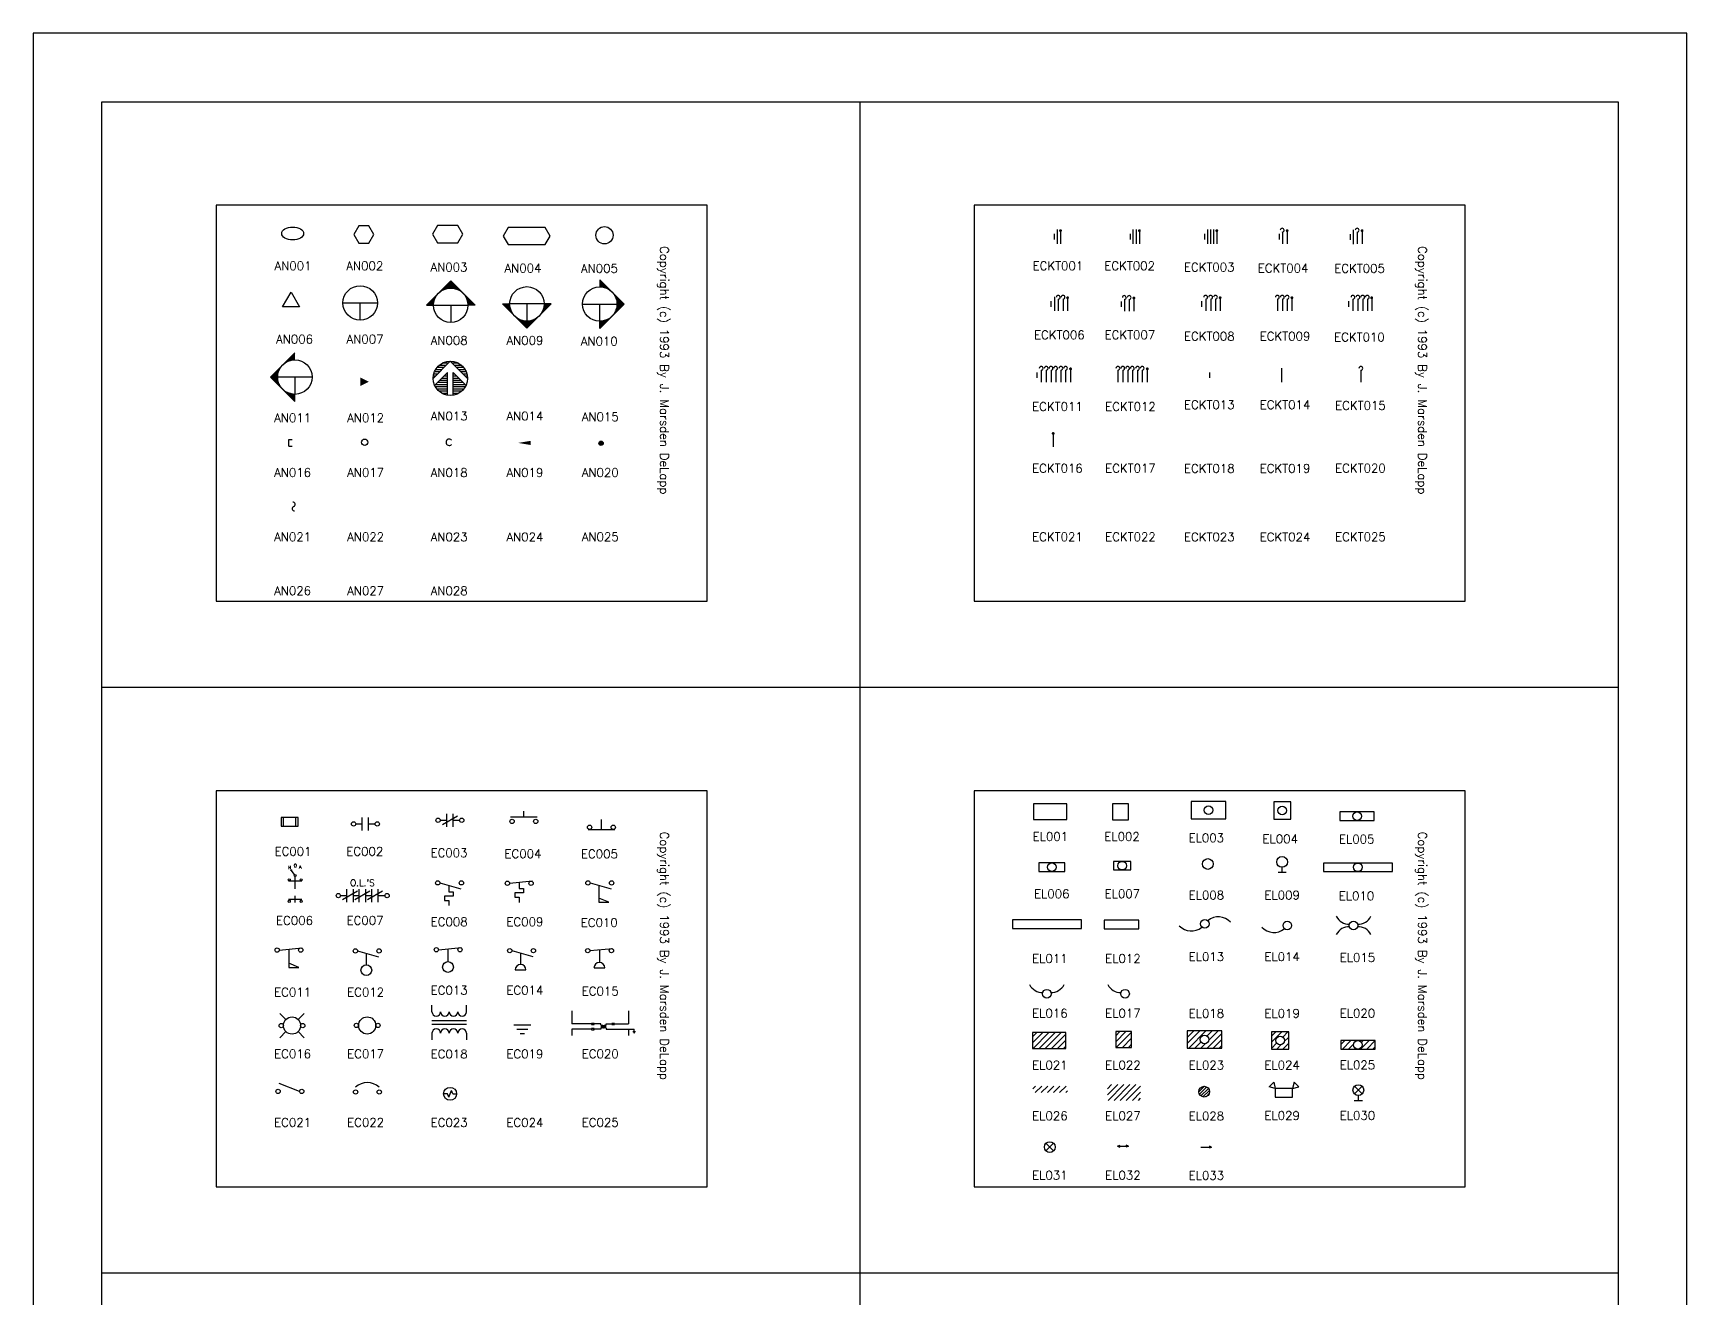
# Model space of a CAD drawing. Extents: x 0 to 24, y 0 to 36.
# Drawn here: x 0 to 24, y 17.64 to 36 of the extents above; entities that cross this region are included whole.
import ezdxf
from ezdxf.enums import TextEntityAlignment as Align

# ---------------------------------------------------------------- set-up
doc = ezdxf.new("R2010")
doc.units = 0
doc.header["$MEASUREMENT"] = 0
doc.linetypes.add('HIDDEN2', pattern=[0.1875, 0.125, -0.0625])
doc.layers.get('0').update_dxf_attribs({"linetype": 'CONTINUOUS'})
doc.layers.add('TITLE', color=1, linetype='CONTINUOUS')
doc.styles.add('ANNOTATE', font='SIMPLEX')
doc.styles.add('NOTES', font='SIMPLEX')

# ---------------------------------------------------------------- blocks, each defined once
blk = doc.blocks.new('COPYRGHT')
at = {"style": 'NOTES'}
blk.add_text('Copyright (c) 1993 By J. Marsden DeLapp', height=0.125, dxfattribs=at).set_placement((0.041, 0.028))
blk = doc.blocks.new('ECKT016')
blk.add_line((0, 0.068), (0, -0.103))
at = {"const_width": 0.0207}
blk.add_lwpolyline([(-0.011, 0.089, 1), (0.01, 0.089, 1)], format="xyb", close=True, dxfattribs=at)
blk = doc.blocks.new('ECKT015')
blk.add_line((0, 0.068), (0, -0.103))
blk.add_arc((-0.002, 0.096), 0.0277, 273.4515, 180.571)
blk = doc.blocks.new('ECKT014')
blk.add_line((0, 0.1), (0, -0.105))
blk = doc.blocks.new('ECKT013')
blk.add_line((0, 0.038), (0, -0.043))
blk = doc.blocks.new('ECKT012')
for p, q in [((0, 0.068), (0, -0.103)), ((0.072, 0.068), (0.072, -0.103)), ((0.142, 0.068), (0.142, -0.103)), ((0.209, 0.068), (0.209, -0.103)), ((0.285, 0.068), (0.285, -0.103)), ((0.353, 0.068), (0.353, -0.103)), ((0.426, 0.068), (0.426, -0.103))]:
    blk.add_line(p, q)
at = {"const_width": 0.0207}
blk.add_lwpolyline([(0.415, 0.089, 1), (0.436, 0.089, 1)], format="xyb", close=True, dxfattribs=at)
for centre in [(-0.002, 0.096), (0.07, 0.096), (0.14, 0.096), (0.208, 0.096), (0.284, 0.096), (0.351, 0.096)]:
    blk.add_arc(centre, 0.0277, 273.4515, 180.571)
blk = doc.blocks.new('ECKT011')
for p, q in [((0, 0.038), (0, -0.043)), ((0.063, 0.068), (0.063, -0.103)), ((0.135, 0.068), (0.135, -0.103)), ((0.205, 0.068), (0.205, -0.103)), ((0.273, 0.068), (0.273, -0.103)), ((0.349, 0.068), (0.349, -0.103)), ((0.417, 0.068), (0.417, -0.103)), ((0.489, 0.068), (0.489, -0.103))]:
    blk.add_line(p, q)
at = {"const_width": 0.0207}
blk.add_lwpolyline([(0.478, 0.089, 1), (0.499, 0.089, 1)], format="xyb", close=True, dxfattribs=at)
for centre in [(0.062, 0.096), (0.134, 0.096), (0.204, 0.096), (0.271, 0.096), (0.347, 0.096), (0.415, 0.096)]:
    blk.add_arc(centre, 0.0277, 273.4515, 180.571)
blk = doc.blocks.new('ECKT010')
for p, q in [((0, 0.038), (0, -0.043)), ((0.063, 0.068), (0.063, -0.103)), ((0.135, 0.068), (0.135, -0.103)), ((0.205, 0.068), (0.205, -0.103)), ((0.273, 0.068), (0.273, -0.103)), ((0.335, 0.068), (0.335, -0.103))]:
    blk.add_line(p, q)
at = {"const_width": 0.0207}
blk.add_lwpolyline([(0.324, 0.089, 1), (0.344, 0.089, 1)], format="xyb", close=True, dxfattribs=at)
for centre in [(0.062, 0.096), (0.134, 0.096), (0.204, 0.096), (0.271, 0.096)]:
    blk.add_arc(centre, 0.0277, 273.4515, 180.571)
blk = doc.blocks.new('ECKT009')
for p, q in [((0, 0.068), (0, -0.103)), ((0.072, 0.068), (0.072, -0.103)), ((0.142, 0.068), (0.142, -0.103)), ((0.209, 0.068), (0.209, -0.103))]:
    blk.add_line(p, q)
at = {"const_width": 0.0207}
blk.add_lwpolyline([(0.198, 0.089, 1), (0.219, 0.089, 1)], format="xyb", close=True, dxfattribs=at)
for centre in [(-0.002, 0.096), (0.07, 0.096), (0.14, 0.096)]:
    blk.add_arc(centre, 0.0277, 273.4515, 180.571)
blk = doc.blocks.new('ECKT008')
for p, q in [((0, 0.038), (0, -0.043)), ((0.063, 0.068), (0.063, -0.103)), ((0.135, 0.068), (0.135, -0.103)), ((0.205, 0.068), (0.205, -0.103)), ((0.273, 0.068), (0.273, -0.103))]:
    blk.add_line(p, q)
at = {"const_width": 0.0207}
blk.add_lwpolyline([(0.262, 0.089, 1), (0.282, 0.089, 1)], format="xyb", close=True, dxfattribs=at)
for centre in [(0.062, 0.096), (0.134, 0.096), (0.204, 0.096)]:
    blk.add_arc(centre, 0.0277, 273.4515, 180.571)
blk = doc.blocks.new('ECKT007')
for p, q in [((0, 0.037), (0, -0.044)), ((0.047, 0.065), (0.047, -0.106)), ((0.117, 0.065), (0.117, -0.106)), ((0.185, 0.065), (0.185, -0.106))]:
    blk.add_line(p, q)
at = {"const_width": 0.0207}
blk.add_lwpolyline([(0.174, 0.086, 1), (0.195, 0.086, 1)], format="xyb", close=True, dxfattribs=at)
for centre in [(0.045, 0.092), (0.116, 0.092)]:
    blk.add_arc(centre, 0.0277, 273.4515, 180.571)
blk = doc.blocks.new('ECKT006')
for p, q in [((0, 0.041), (0, -0.041)), ((0.053, 0.1), (0.053, -0.103)), ((0.11, 0.068), (0.11, -0.103)), ((0.181, 0.068), (0.181, -0.103)), ((0.245, 0.068), (0.245, -0.103))]:
    blk.add_line(p, q)
at = {"const_width": 0.0207}
blk.add_lwpolyline([(0.234, 0.089, 1), (0.254, 0.089, 1)], format="xyb", close=True, dxfattribs=at)
for centre in [(0.109, 0.096), (0.179, 0.096)]:
    blk.add_arc(centre, 0.0277, 273.4515, 180.571)
blk = doc.blocks.new('ECKT005')
for p, q in [((0, 0.038), (0, -0.043)), ((0.043, 0.1), (0.043, -0.105)), ((0.102, 0.068), (0.102, -0.103)), ((0.171, 0.068), (0.171, -0.103))]:
    blk.add_line(p, q)
at = {"const_width": 0.0207}
blk.add_lwpolyline([(0.16, 0.089, 1), (0.181, 0.089, 1)], format="xyb", close=True, dxfattribs=at)
blk.add_arc((0.1, 0.096), 0.0277, 273.4515, 180.571)
blk = doc.blocks.new('ECKT004')
for p, q in [((0, 0.041), (0, -0.041)), ((0.047, 0.068), (0.047, -0.103)), ((0.118, 0.068), (0.118, -0.103))]:
    blk.add_line(p, q)
at = {"const_width": 0.0207}
blk.add_lwpolyline([(0.107, 0.089, 1), (0.127, 0.089, 1)], format="xyb", close=True, dxfattribs=at)
blk.add_arc((0.045, 0.096), 0.0277, 273.4515, 180.571)
blk = doc.blocks.new('ECKT003')
for p, q in [((0, 0.041), (0, -0.041)), ((0.041, 0.106), (0.041, -0.103)), ((0.084, 0.106), (0.084, -0.103)), ((0.129, 0.106), (0.129, -0.103)), ((0.177, 0.068), (0.177, -0.103))]:
    blk.add_line(p, q)
at = {"const_width": 0.0207}
blk.add_lwpolyline([(0.166, 0.089, 1), (0.187, 0.089, 1)], format="xyb", close=True, dxfattribs=at)
blk = doc.blocks.new('ECKT002')
for p, q in [((0, 0.041), (0, -0.041)), ((0.04, 0.106), (0.04, -0.103)), ((0.086, 0.106), (0.086, -0.103)), ((0.134, 0.068), (0.134, -0.103))]:
    blk.add_line(p, q)
at = {"const_width": 0.0207}
blk.add_lwpolyline([(0.123, 0.089, 1), (0.144, 0.089, 1)], format="xyb", close=True, dxfattribs=at)
blk = doc.blocks.new('ECKT001')
for p, q in [((0, 0.041), (0, -0.041)), ((0.043, 0.106), (0.043, -0.103)), ((0.095, 0.068), (0.095, -0.103))]:
    blk.add_line(p, q)
at = {"const_width": 0.0207}
blk.add_lwpolyline([(0.084, 0.089, 1), (0.104, 0.089, 1)], format="xyb", close=True, dxfattribs=at)
blk = doc.blocks.new('EL029')
for p, q in [((-0.216, 0.149), (-0.149, 0.216)), ((-0.125, 0.125), (-0.216, 0.149)), ((-0.149, 0.216), (-0.125, 0.125)), ((0.125, 0.125), (-0.125, 0.125)), ((-0.125, 0.125), (-0.125, 0)), ((-0.125, 0), (0.125, 0)), ((0.149, 0.216), (0.125, 0.125)), ((0.125, 0.125), (0.216, 0.149)), ((0.125, 0), (0.125, 0.125)), ((0.216, 0.149), (0.149, 0.216))]:
    blk.add_line(p, q)
blk = doc.blocks.new('EL033')
for p, q in [((-0.079, 0), (0.079, 0)), ((0.047, 0.014), (0.06, 0)), ((0.079, 0), (0.047, 0.014)), ((0.079, 0), (0.047, -0.014)), ((0.047, -0.014), (0.06, 0))]:
    blk.add_line(p, q)
blk = doc.blocks.new('EL032')
for p, q in [((-0.079, 0), (-0.047, 0.014)), ((-0.079, 0), (-0.047, -0.014)), ((-0.079, 0), (0.079, 0)), ((-0.047, 0.014), (-0.06, 0)), ((-0.047, -0.014), (-0.06, 0)), ((0.047, 0.014), (0.06, 0)), ((0.079, 0), (0.047, 0.014)), ((0.047, -0.014), (0.06, 0)), ((0.079, 0), (0.047, -0.014))]:
    blk.add_line(p, q)
blk = doc.blocks.new('EL031')
for p, q in [((-0.055, -0.055), (0.055, 0.055)), ((0.055, -0.055), (-0.055, 0.055))]:
    blk.add_line(p, q)
blk.add_circle((0, 0), 0.0781)
blk = doc.blocks.new('EL030')
for p, q in [((0.059, 0), (-0.059, 0)), ((-0.055, 0.101), (0.055, 0.211)), ((0.055, 0.101), (-0.055, 0.211)), ((0, 0), (0, 0.078))]:
    blk.add_line(p, q)
blk.add_circle((0, 0.156), 0.0781)
blk = doc.blocks.new('EL028')
at = {"color": 0}
for p, q in [((-0.078, -0.003), (0.003, 0.078)), ((-0.069, -0.037), (0.037, 0.069)), ((-0.048, -0.061), (0.061, 0.048)), ((-0.019, -0.076), (0.076, 0.019)), ((0.029, -0.073), (0.073, -0.029))]:
    blk.add_line(p, q, dxfattribs=at)
blk.add_circle((0, 0), 0.0781)
blk = doc.blocks.new('EL027')
at = {"color": 0}
for p, q in [((0.01, 0.18), (0.07, 0.24)), ((0.01, 0.092), (0.158, 0.24)), ((0.017, 0.01), (0.247, 0.24)), ((0.105, 0.01), (0.335, 0.24)), ((0.193, 0.01), (0.423, 0.24)), ((0.282, 0.01), (0.49, 0.218)), ((0.37, 0.01), (0.49, 0.13)), ((0.458, 0.01), (0.49, 0.042))]:
    blk.add_line(p, q, dxfattribs=at)
blk = doc.blocks.new('EL026')
at = {"color": 0}
for p, q in [((0, 0.056), (0.038, 0.094)), ((0.033, 0), (0.127, 0.094)), ((0.121, 0), (0.215, 0.094)), ((0.21, 0), (0.303, 0.094)), ((0.298, 0), (0.392, 0.094)), ((0.386, 0), (0.48, 0.094)), ((0.475, 0), (0.5, 0.025))]:
    blk.add_line(p, q, dxfattribs=at)
blk = doc.blocks.new('EL025')
at = {"color": 0}
for p, q in [((0, 0.065), (0.06, 0.125)), ((0.024, 0), (0.149, 0.125)), ((0.112, 0), (0.189, 0.077)), ((0.2, 0), (0.213, 0.012)), ((0.235, 0.123), (0.237, 0.125)), ((0.289, 0), (0.414, 0.125)), ((0.3, 0.1), (0.325, 0.125)), ((0.377, 0), (0.5, 0.123)), ((0.466, 0), (0.5, 0.034))]:
    blk.add_line(p, q, dxfattribs=at)
for p, q in [((0.5, 0.125), (0, 0.125)), ((0, 0.125), (0, 0)), ((0, 0), (0.5, 0)), ((0.5, 0), (0.5, 0.125))]:
    blk.add_line(p, q)
blk.add_circle((0.25, 0.062), 0.0625)
blk = doc.blocks.new('EL024')
at = {"color": 0}
for p, q in [((0, 0.188), (0.062, 0.25)), ((0, 0.1), (0.15, 0.25)), ((0.163, 0.175), (0.239, 0.25)), ((0, 0.011), (0.075, 0.087)), ((0.077, 0), (0.142, 0.065)), ((0.165, 0), (0.25, 0.085)), ((0.185, 0.108), (0.25, 0.173))]:
    blk.add_line(p, q, dxfattribs=at)
for p, q in [((0.25, 0.25), (0, 0.25)), ((0, 0.25), (0, 0)), ((0.25, 0), (0.25, 0.25)), ((0, 0), (0.25, 0))]:
    blk.add_line(p, q)
blk.add_circle((0.125, 0.125), 0.0625)
blk = doc.blocks.new('EL023')
at = {"color": 0}
for p, q in [((0, 0.245), (0.005, 0.25)), ((0, 0.156), (0.094, 0.25)), ((0, 0.068), (0.182, 0.25)), ((0.021, 0), (0.271, 0.25)), ((0.285, 0.176), (0.359, 0.25)), ((0.312, 0.114), (0.447, 0.25)), ((0.109, 0), (0.199, 0.09)), ((0.197, 0), (0.261, 0.063)), ((0.286, 0), (0.5, 0.214)), ((0.374, 0), (0.5, 0.126)), ((0.462, 0), (0.5, 0.038))]:
    blk.add_line(p, q, dxfattribs=at)
for p, q in [((0.5, 0.25), (0, 0.25)), ((0, 0.25), (0, 0)), ((0.5, 0), (0.5, 0.25)), ((0, 0), (0.5, 0))]:
    blk.add_line(p, q)
blk.add_circle((0.25, 0.125), 0.0625)
blk = doc.blocks.new('EL022')
for p, q in [((0.24, 0.24), (0.01, 0.24)), ((0.01, 0.24), (0.01, 0.01)), ((0.24, 0.01), (0.24, 0.24)), ((0.01, 0.01), (0.24, 0.01))]:
    blk.add_line(p, q)
at = {"color": 0}
for p, q in [((0.01, 0.18), (0.07, 0.24)), ((0.01, 0.092), (0.158, 0.24)), ((0.017, 0.01), (0.24, 0.233)), ((0.105, 0.01), (0.24, 0.145)), ((0.193, 0.01), (0.24, 0.057))]:
    blk.add_line(p, q, dxfattribs=at)
blk = doc.blocks.new('EL021')
for p, q in [((0.01, 0.24), (0.01, 0.01)), ((0.49, 0.24), (0.01, 0.24)), ((0.49, 0.01), (0.49, 0.24)), ((0.01, 0.01), (0.49, 0.01))]:
    blk.add_line(p, q)
at = {"color": 0}
for p, q in [((0.01, 0.092), (0.158, 0.24)), ((0.01, 0.18), (0.07, 0.24)), ((0.017, 0.01), (0.247, 0.24)), ((0.105, 0.01), (0.335, 0.24)), ((0.193, 0.01), (0.423, 0.24)), ((0.282, 0.01), (0.49, 0.218)), ((0.37, 0.01), (0.49, 0.13)), ((0.458, 0.01), (0.49, 0.042))]:
    blk.add_line(p, q, dxfattribs=at)
blk = doc.blocks.new('EL017')
blk.add_circle((0, 0), 0.0625)
blk.add_arc((-0.065, 0.226), 0.208, 206.8059, 272.0514)
blk = doc.blocks.new('EL016')
blk.add_circle((0, 0), 0.0625)
for centre, start, end in [((-0.065, 0.226), 206.8059, 272.0514), ((0.065, 0.226), 267.9486, 333.1941)]:
    blk.add_arc(centre, 0.208, start, end)
blk = doc.blocks.new('EL015')
blk.add_circle((0, 0), 0.0625)
for centre, start, end in [((-0.065, 0.226), 206.8059, 272.0514), ((0.065, 0.226), 267.9486, 333.1941), ((-0.065, -0.226), 87.9486, 153.1941), ((0.065, -0.226), 26.8059, 92.0514)]:
    blk.add_arc(centre, 0.208, start, end)
blk = doc.blocks.new('EL014')
blk.add_circle((0, 0), 0.0625)
blk.add_arc((-0.196, 0.137), 0.239, 222.9246, 309.1534)
blk = doc.blocks.new('EL013')
blk.add_circle((0, 0), 0.0625)
for centre, start, end in [((0.196, -0.137), 42.9246, 129.1534), ((-0.196, 0.137), 222.9246, 309.1534)]:
    blk.add_arc(centre, 0.239, start, end)
blk = doc.blocks.new('EL012')
for p, q in [((0.5, 0.125), (0, 0.125)), ((0, 0.125), (0, 0)), ((0, 0), (0.5, 0)), ((0.5, 0), (0.5, 0.125))]:
    blk.add_line(p, q)
blk = doc.blocks.new('EL011')
for p, q in [((1, 0.125), (0, 0.125)), ((0, 0.125), (0, 0)), ((0, 0), (1, 0)), ((1, 0), (1, 0.125))]:
    blk.add_line(p, q)
blk = doc.blocks.new('EL010')
for p, q in [((0, 0.125), (0, 0)), ((1, 0.125), (0, 0.125)), ((0, 0), (1, 0)), ((1, 0), (1, 0.125))]:
    blk.add_line(p, q)
blk.add_circle((0.5, 0.0625), 0.0625)
blk = doc.blocks.new('EL009')
for p, q in [((0.059, 0), (-0.059, 0)), ((0, 0), (0, 0.078))]:
    blk.add_line(p, q)
blk.add_circle((0, 0.156), 0.0781)
blk = doc.blocks.new('EL008')
blk.add_circle((0, 0), 0.0781)
blk = doc.blocks.new('EL007')
for p, q in [((0, 0.125), (0, 0)), ((0.25, 0.125), (0, 0.125)), ((0, 0), (0.25, 0)), ((0.25, 0), (0.25, 0.125))]:
    blk.add_line(p, q)
blk.add_circle((0.125, 0.0625), 0.0625)
blk = doc.blocks.new('EL006')
for p, q in [((0, 0.125), (0, 0)), ((0.375, 0.125), (0, 0.125)), ((0, 0), (0.375, 0)), ((0.375, 0), (0.375, 0.125))]:
    blk.add_line(p, q)
blk.add_circle((0.1875, 0.0625), 0.0625)
blk = doc.blocks.new('EL005')
for p, q in [((0, 0.125), (0, 0)), ((0.5, 0.125), (0, 0.125)), ((0, 0), (0.5, 0)), ((0.5, 0), (0.5, 0.125))]:
    blk.add_line(p, q)
blk.add_circle((0.25, 0.0625), 0.0625)
blk = doc.blocks.new('EL004')
for p, q in [((0, 0.25), (0, 0)), ((0.25, 0.25), (0, 0.25)), ((0.25, 0), (0.25, 0.25)), ((0, 0), (0.25, 0))]:
    blk.add_line(p, q)
blk.add_circle((0.125, 0.125), 0.0625)
blk = doc.blocks.new('EL003')
for p, q in [((0, 0.25), (0, 0)), ((0.5, 0.25), (0, 0.25)), ((0.5, 0), (0.5, 0.25)), ((0, 0), (0.5, 0))]:
    blk.add_line(p, q)
blk.add_circle((0.25, 0.125), 0.0625)
blk = doc.blocks.new('EL002')
for p, q in [((0.01, 0.24), (0.01, 0.01)), ((0.24, 0.24), (0.01, 0.24)), ((0.24, 0.01), (0.24, 0.24)), ((0.01, 0.01), (0.24, 0.01))]:
    blk.add_line(p, q)
blk = doc.blocks.new('EL001')
for p, q in [((0.01, 0.24), (0.01, 0.01)), ((0.49, 0.24), (0.01, 0.24)), ((0.49, 0.01), (0.49, 0.24)), ((0.01, 0.01), (0.49, 0.01))]:
    blk.add_line(p, q)
blk = doc.blocks.new('EC023')
for p, q in [((-0.038, 0), (-0.094, 0)), ((-0.019, -0.047), (-0.038, 0)), ((-0.019, -0.047), (0.019, 0.047)), ((0.038, 0), (0.019, 0.047)), ((0.038, 0), (0.094, 0))]:
    blk.add_line(p, q)
blk.add_circle((0, 0), 0.0938)
blk = doc.blocks.new('EC015')
for p, q in [((0.062, 0), (0.395, 0.033)), ((0.2, 0.014), (0.2, -0.173)), ((0.122, -0.251), (0.278, -0.251))]:
    blk.add_line(p, q)
for centre in [(0.031, 0), (0.374, 0)]:
    blk.add_circle(centre, 0.031)
blk.add_arc((0.2, -0.251), 0.0781, 0, 180)
blk = doc.blocks.new('EC014')
for p, q in [((0.062, 0), (0.367, -0.087)), ((0.189, -0.036), (0.189, -0.2)), ((0.111, -0.279), (0.267, -0.279))]:
    blk.add_line(p, q)
for centre in [(0.031, 0), (0.374, 0)]:
    blk.add_circle(centre, 0.031)
blk.add_arc((0.189, -0.279), 0.0781, 0, 180)
blk = doc.blocks.new('EC013')
for p, q in [((0.062, 0), (0.395, 0.033)), ((0.2, 0.014), (0.2, -0.173))]:
    blk.add_line(p, q)
for centre, radius in [((0.031, 0), 0.031), ((0.374, 0), 0.031), ((0.2, -0.251), 0.0781)]:
    blk.add_circle(centre, radius)
blk = doc.blocks.new('EC012')
for p, q in [((0.062, 0), (0.367, -0.087)), ((0.189, -0.036), (0.189, -0.2))]:
    blk.add_line(p, q)
for centre, radius in [((0.031, 0), 0.031), ((0.374, 0), 0.031), ((0.189, -0.279), 0.0781)]:
    blk.add_circle(centre, radius)
blk = doc.blocks.new('EC011')
for p, q in [((0.062, 0), (0.395, 0.033)), ((0.2, 0.014), (0.2, -0.251)), ((0.347, -0.251), (0.2, -0.192)), ((0.2, -0.251), (0.347, -0.251))]:
    blk.add_line(p, q)
for centre in [(0.031, 0), (0.374, 0)]:
    blk.add_circle(centre, 0.031)
blk = doc.blocks.new('EC010')
for p, q in [((0.062, 0), (0.367, -0.087)), ((0.189, -0.036), (0.189, -0.279)), ((0.336, -0.279), (0.189, -0.22)), ((0.189, -0.279), (0.336, -0.279))]:
    blk.add_line(p, q)
for centre in [(0.031, 0), (0.374, 0)]:
    blk.add_circle(centre, 0.031)
blk = doc.blocks.new('EC019')
for p, q in [((-0.125, 0), (0.125, 0)), ((-0.078, -0.063), (0.078, -0.063)), ((-0.031, -0.125), (0.031, -0.125))]:
    blk.add_line(p, q)
blk = doc.blocks.new('EC018')
for p, q in [((0, -0.09375), (0, 0)), ((0.5, -0.09375), (0.5, 0)), ((0, -0.21875), (0.5, -0.21875)), ((0.5, -0.28125), (0, -0.28125)), ((0, -0.40625), (0, -0.5)), ((0.5, -0.40625), (0.5, -0.5))]:
    blk.add_line(p, q)
for centre, start, end in [((0.0625, -0.09375), 180, 0), ((0.1875, -0.09375), 180, 0), ((0.3125, -0.09375), 180, 0), ((0.4375, -0.09375), 180, 0), ((0.0625, -0.40625), 0, 180), ((0.1875, -0.40625), 0, 180), ((0.3125, -0.40625), 0, 180), ((0.4375, -0.40625), 0, 180)]:
    blk.add_arc(centre, 0.0625, start, end)
blk = doc.blocks.new('EC001')
for p, q in [((0, 0.062), (0, -0.062)), ((0.25, 0.062), (0, 0.062)), ((0.037, -0.062), (0.037, 0.062)), ((0.213, -0.062), (0.213, 0.062)), ((0.25, -0.062), (0.25, 0.062)), ((0, -0.062), (0.25, -0.062))]:
    blk.add_line(p, q)
blk = doc.blocks.new('EC020')
for p, q in [((0, 0), (0, -1.27)), ((5.5, 0), (5.5, -1.27)), ((1.92, -1.27), (0, -1.27)), ((2.82, -1.27), (2.17, -1.27)), ((3.32, -1.27), (3.89, -1.27)), ((4.14, -1.27), (5.5, -1.27)), ((1.92, -1.77), (0, -1.77)), ((0, -1.77), (0, -2.4)), ((2.82, -1.77), (2.17, -1.77)), ((3.32, -1.77), (5.5, -1.77)), ((5.5, -1.77), (5.5, -2.4)), ((5.5, -1.77), (6.04, -1.77)), ((6.04, -2), (6.04, -1.77))]:
    blk.add_line(p, q)
for name, p in [('EC001', (1.92, -1.27)), ('EC018', (2.82, -1.27)), ('EC001', (3.89, -1.27)), ('EC001', (1.92, -1.77)), ('EC019', (6.04, -2))]:
    blk.add_blockref(name, p)
blk = doc.blocks.new('EC003')
for p, q in [((0.092, -0.059), (0.311, 0.066)), ((0.155, -0.094), (0.155, 0.094)), ((0.249, -0.094), (0.249, 0.094)), ((0.062, 0), (0.155, 0)), ((0.249, 0), (0.343, 0))]:
    blk.add_line(p, q)
for centre in [(0.031, 0), (0.374, 0)]:
    blk.add_circle(centre, 0.031)
blk = doc.blocks.new('EC002')
for p, q in [((0.062, 0), (0.155, 0)), ((0.155, -0.094), (0.155, 0.094)), ((0.249, -0.094), (0.249, 0.094)), ((0.249, 0), (0.343, 0))]:
    blk.add_line(p, q)
for centre in [(0.031, 0), (0.374, 0)]:
    blk.add_circle(centre, 0.031)
blk = doc.blocks.new('EC008')
for p, q in [((0.062, 0), (0.367, -0.087)), ((0.127, -0.192), (0.127, -0.255)), ((0.252, -0.192), (0.127, -0.192)), ((0.189, -0.036), (0.189, -0.13)), ((0.189, -0.13), (0.252, -0.13)), ((0.252, -0.13), (0.252, -0.192)), ((0.127, -0.255), (0.189, -0.255)), ((0.189, -0.255), (0.189, -0.331))]:
    blk.add_line(p, q)
for centre in [(0.031, 0), (0.374, 0)]:
    blk.add_circle(centre, 0.031)
blk = doc.blocks.new('EC009')
for p, q in [((0.062, 0), (0.395, 0.033)), ((0.2, 0.014), (0.2, -0.079)), ((0.263, -0.141), (0.138, -0.141)), ((0.138, -0.141), (0.138, -0.204)), ((0.138, -0.204), (0.2, -0.204)), ((0.2, -0.079), (0.263, -0.079)), ((0.2, -0.204), (0.2, -0.28)), ((0.263, -0.079), (0.263, -0.141))]:
    blk.add_line(p, q)
for centre in [(0.031, 0), (0.374, 0)]:
    blk.add_circle(centre, 0.031)
blk = doc.blocks.new('EC005')
for p, q in [((0.203, -0.031), (0.203, 0.112)), ((0.01, -0.031), (0.397, -0.031))]:
    blk.add_line(p, q)
for centre in [(0.031, 0), (0.375, 0)]:
    blk.add_circle(centre, 0.031)
blk = doc.blocks.new('EC004')
for p, q in [((0.01, 0.068), (0.397, 0.068)), ((0.203, 0.068), (0.203, 0.148))]:
    blk.add_line(p, q)
for centre in [(0.031, 0), (0.375, 0)]:
    blk.add_circle(centre, 0.031)
blk = doc.blocks.new('EC007')
for p, q in [((0.062, 0), (0.155, 0)), ((0.092, -0.059), (0.311, 0.066)), ((0.155, -0.094), (0.155, 0.094)), ((0.249, -0.094), (0.249, 0.094)), ((0.249, 0), (0.334, 0)), ((0.271, -0.059), (0.489, 0.066)), ((0.334, -0.094), (0.334, 0.094)), ((0.428, -0.094), (0.428, 0.094)), ((0.428, 0), (0.515, 0)), ((0.452, -0.059), (0.671, 0.066)), ((0.515, -0.094), (0.515, 0.094)), ((0.609, -0.094), (0.609, 0.094)), ((0.609, 0), (0.708, 0))]:
    blk.add_line(p, q)
for centre in [(0.031, 0), (0.739, 0)]:
    blk.add_circle(centre, 0.031)
at = {"style": 'ANNOTATE'}
blk.add_text("O.L.'S", height=0.0938, dxfattribs=at).set_placement((0.38, 0.138), align=Align.CENTER)
blk = doc.blocks.new('EC006')
for p, q in [((0.073, 0.293), (0.104, 0.276)), ((0.073, 0.293), (0.081, 0.259)), ((0.081, 0.259), (0.084, 0.278)), ((0.104, 0.276), (0.084, 0.278)), ((0.184, 0.15), (0.084, 0.278)), ((0.203, -0.031), (0.203, 0.094)), ((0.01, -0.031), (0.397, -0.031)), ((0.01, -0.557), (0.397, -0.557))]:
    blk.add_line(p, q)
at = {"linetype": 'HIDDEN2'}
blk.add_line((0.203, -0.661), (0.203, -0.031), dxfattribs=at)
for centre in [(0.031, 0), (0.203, 0.125), (0.375, 0), (0.031, -0.625), (0.375, -0.625)]:
    blk.add_circle(centre, 0.031)
at = {"style": 'ANNOTATE'}
for s, p in [('H', (0.043, 0.309)), ('O', (0.208, 0.366)), ('A', (0.352, 0.326))]:
    blk.add_text(s, height=0.0938, dxfattribs=at).set_placement(p, align=Align.CENTER)
blk = doc.blocks.new('EC016')
for p, q in [((0.099, 0.088), (0.011, 0.177)), ((0.276, 0.088), (0.364, 0.177)), ((0.099, -0.088), (0.011, -0.177)), ((0.276, -0.088), (0.364, -0.177))]:
    blk.add_line(p, q)
for centre, radius in [((0.031, 0), 0.0312), ((0.188, 0), 0.125), ((0.344, 0), 0.0312)]:
    blk.add_circle(centre, radius)
blk = doc.blocks.new('EC017')
for centre, radius in [((0.03125, 0), 0.03125), ((0.1875, 0), 0.125), ((0.34375, 0), 0.03125)]:
    blk.add_circle(centre, radius)
blk = doc.blocks.new('EC021')
blk.add_line((0.343, 0), (0.047, 0.113))
for centre in [(0.031, 0), (0.374, 0)]:
    blk.add_circle(centre, 0.031)
blk = doc.blocks.new('EC022')
for centre in [(0.031, 0), (0.374, 0)]:
    blk.add_circle(centre, 0.031)
blk.add_arc((0.202, -0.118), 0.255, 47.8532, 132.1468)
blk = doc.blocks.new('AN021')
for centre, start, end in [((-0.012, 0.031), 291.2622, 90.7024), ((0.012, -0.031), 111.2622, 270.7024)]:
    blk.add_arc(centre, 0.0332, start, end)
blk = doc.blocks.new('AN020')
for radius in [0.0312, 0.0219, 0.01]:
    blk.add_circle((0, 0), radius)
blk = doc.blocks.new('AN019')
blk.add_solid([(0.18, -0.03), (0.18, 0.03), (0, 0)])
blk = doc.blocks.new('AN018')
blk.add_arc((0, 0), 0.0469, 44.0164, 315.9836)
blk = doc.blocks.new('AN017')
blk.add_circle((-0.047, 0), 0.0469)
blk = doc.blocks.new('AN016')
for p, q in [((0, 0.046875), (0.046875, 0.046875)), ((0, -0.046875), (0, 0.046875)), ((0, -0.046875), (0.046875, -0.046875))]:
    blk.add_line(p, q)
blk = doc.blocks.new('AN005')
blk.add_circle((0, 0), 0.125)
blk = doc.blocks.new('AN001')
at = {"xscale": 1.2648, "yscale": 0.7446, "zscale": 1.2648}
blk.add_blockref('AN005', (0, 0), dxfattribs=at)
blk = doc.blocks.new('AN002')
for p, q in [((-0.07, 0.126), (-0.143, 0.001)), ((-0.143, 0.001), (-0.07, -0.124)), ((0.076, 0.126), (-0.07, 0.126)), ((0.149, 0.001), (0.076, 0.126)), ((0.076, -0.124), (0.149, 0.001)), ((-0.07, -0.124), (0.076, -0.124))]:
    blk.add_line(p, q)
blk = doc.blocks.new('AN003')
for p, q in [((-0.139, 0.128), (-0.212, 0.003)), ((-0.212, 0.003), (-0.139, -0.122)), ((0.153, 0.128), (-0.139, 0.128)), ((0.226, 0.003), (0.153, 0.128)), ((0.153, -0.122), (0.226, 0.003)), ((-0.139, -0.122), (0.153, -0.122))]:
    blk.add_line(p, q)
blk = doc.blocks.new('AN004')
for p, q in [((-0.263, 0.127), (-0.336, 0.002)), ((-0.336, 0.002), (-0.263, -0.123)), ((0.276, 0.127), (-0.263, 0.127)), ((0.349, 0.002), (0.276, 0.127)), ((0.276, -0.123), (0.349, 0.002)), ((-0.263, -0.123), (0.276, -0.123))]:
    blk.add_line(p, q)
blk = doc.blocks.new('AN006')
for p, q in [((-0.123, -0.076), (0.002, 0.141)), ((0.002, 0.141), (0.127, -0.076)), ((0.127, -0.076), (-0.123, -0.076))]:
    blk.add_line(p, q)
blk = doc.blocks.new('AN007')
for p, q in [((-0.25, 0), (0.25, 0)), ((0, -0.25), (0, 0))]:
    blk.add_line(p, q)
blk.add_circle((0, 0), 0.25)
blk = doc.blocks.new('AN008')
for p, q in [((0, 0.354), (-0.354, 0)), ((-0.104, 0.25), (0, 0.25)), ((-0.093, 0.26), (0.093, 0.26)), ((-0.083, 0.271), (0.083, 0.271)), ((-0.072, 0.281), (0.072, 0.281)), ((-0.062, 0.292), (0.062, 0.292)), ((-0.051, 0.302), (0.051, 0.302)), ((-0.041, 0.312), (0.041, 0.312)), ((-0.031, 0.323), (0.031, 0.323)), ((-0.02, 0.333), (0.02, 0.333)), ((-0.01, 0.344), (0.01, 0.344)), ((0, 0.354), (0.354, 0)), ((0, 0.25), (0.104, 0.25)), ((-0.354, 0), (-0.25, 0)), ((-0.343, 0.01), (-0.25, 0.01)), ((-0.333, 0.021), (-0.249, 0.021)), ((-0.322, 0.031), (-0.248, 0.031)), ((-0.312, 0.042), (-0.247, 0.042)), ((-0.301, 0.052), (-0.245, 0.052)), ((-0.291, 0.062), (-0.242, 0.062)), ((-0.281, 0.073), (-0.239, 0.073)), ((-0.27, 0.083), (-0.236, 0.083)), ((-0.26, 0.094), (-0.232, 0.094)), ((-0.25, 0), (0.25, 0)), ((-0.249, 0.104), (-0.227, 0.104)), ((-0.239, 0.115), (-0.222, 0.115)), ((-0.229, 0.125), (-0.217, 0.125)), ((-0.218, 0.135), (-0.21, 0.135)), ((-0.208, 0.146), (-0.203, 0.146)), ((-0.197, 0.156), (-0.195, 0.156)), ((-0.187, 0.167), (-0.186, 0.167)), ((-0.166, 0.187), (-0.165, 0.187)), ((-0.156, 0.198), (-0.153, 0.198)), ((-0.145, 0.208), (-0.138, 0.208)), ((-0.135, 0.219), (-0.121, 0.219)), ((-0.124, 0.229), (-0.1, 0.229)), ((-0.114, 0.24), (-0.071, 0.24)), ((0, 0), (0, -0.25)), ((0.071, 0.24), (0.114, 0.24)), ((0.1, 0.229), (0.124, 0.229)), ((0.121, 0.219), (0.135, 0.219)), ((0.138, 0.208), (0.145, 0.208)), ((0.153, 0.198), (0.156, 0.198)), ((0.165, 0.187), (0.166, 0.187)), ((0.186, 0.167), (0.187, 0.167)), ((0.195, 0.156), (0.197, 0.156)), ((0.203, 0.146), (0.208, 0.146)), ((0.21, 0.135), (0.218, 0.135)), ((0.217, 0.125), (0.229, 0.125)), ((0.222, 0.115), (0.239, 0.115)), ((0.227, 0.104), (0.249, 0.104)), ((0.232, 0.094), (0.26, 0.094)), ((0.236, 0.083), (0.27, 0.083)), ((0.239, 0.073), (0.281, 0.073)), ((0.242, 0.062), (0.291, 0.062)), ((0.245, 0.052), (0.301, 0.052)), ((0.247, 0.042), (0.312, 0.042)), ((0.248, 0.031), (0.322, 0.031)), ((0.249, 0.021), (0.333, 0.021)), ((0.25, 0.01), (0.343, 0.01)), ((0.354, 0), (0.25, 0))]:
    blk.add_line(p, q)
blk.add_circle((0, 0), 0.25)
blk = doc.blocks.new('AN009')
for p, q in [((0, -0.354), (-0.354, 0)), ((-0.354, 0), (-0.25, 0)), ((0.25, 0), (-0.25, 0)), ((0, -0.354), (0.354, 0)), ((0, 0), (0, -0.25)), ((0.354, 0), (0.25, 0)), ((-0.25, -0.01), (-0.343, -0.01)), ((-0.249, -0.021), (-0.333, -0.021)), ((-0.248, -0.031), (-0.322, -0.031)), ((-0.247, -0.042), (-0.312, -0.042)), ((-0.245, -0.052), (-0.301, -0.052)), ((-0.242, -0.062), (-0.291, -0.062)), ((-0.239, -0.073), (-0.281, -0.073)), ((-0.236, -0.083), (-0.27, -0.083)), ((-0.232, -0.094), (-0.26, -0.094)), ((-0.227, -0.104), (-0.249, -0.104)), ((-0.222, -0.115), (-0.239, -0.115)), ((-0.217, -0.125), (-0.229, -0.125)), ((-0.21, -0.135), (-0.218, -0.135)), ((-0.203, -0.146), (-0.208, -0.146)), ((-0.195, -0.156), (-0.197, -0.156)), ((-0.186, -0.167), (-0.187, -0.167)), ((-0.165, -0.187), (-0.166, -0.187)), ((-0.153, -0.198), (-0.156, -0.198)), ((-0.138, -0.208), (-0.145, -0.208)), ((-0.121, -0.219), (-0.135, -0.219)), ((-0.1, -0.229), (-0.124, -0.229)), ((-0.071, -0.24), (-0.114, -0.24)), ((0.114, -0.24), (0.071, -0.24)), ((0.124, -0.229), (0.1, -0.229)), ((0.135, -0.219), (0.121, -0.219)), ((0.145, -0.208), (0.138, -0.208)), ((0.156, -0.198), (0.153, -0.198)), ((0.166, -0.187), (0.165, -0.187)), ((0.187, -0.167), (0.186, -0.167)), ((0.197, -0.156), (0.195, -0.156)), ((0.208, -0.146), (0.203, -0.146)), ((0.218, -0.135), (0.21, -0.135)), ((0.229, -0.125), (0.217, -0.125)), ((0.239, -0.115), (0.222, -0.115)), ((0.249, -0.104), (0.227, -0.104)), ((0.26, -0.094), (0.232, -0.094)), ((0.27, -0.083), (0.236, -0.083)), ((0.281, -0.073), (0.239, -0.073)), ((0.291, -0.062), (0.242, -0.062)), ((0.301, -0.052), (0.245, -0.052)), ((0.312, -0.042), (0.247, -0.042)), ((0.322, -0.031), (0.248, -0.031)), ((0.333, -0.021), (0.249, -0.021)), ((0.343, -0.01), (0.25, -0.01)), ((0, -0.25), (-0.104, -0.25)), ((0.093, -0.26), (-0.093, -0.26)), ((0.083, -0.271), (-0.083, -0.271)), ((0.072, -0.281), (-0.072, -0.281)), ((0.062, -0.292), (-0.062, -0.292)), ((0.051, -0.302), (-0.051, -0.302)), ((0.041, -0.312), (-0.041, -0.312)), ((0.031, -0.323), (-0.031, -0.323)), ((0.02, -0.333), (-0.02, -0.333)), ((0.01, -0.344), (-0.01, -0.344)), ((0.104, -0.25), (0, -0.25))]:
    blk.add_line(p, q)
blk.add_circle((0, 0), 0.25)
blk = doc.blocks.new('AN010')
for p, q in [((0, 0.354), (0, 0.25)), ((0, 0.354), (0.354, 0)), ((0.01, 0.25), (0.01, 0.343)), ((0.021, 0.249), (0.021, 0.333)), ((0.031, 0.248), (0.031, 0.322)), ((0.042, 0.247), (0.042, 0.312)), ((0.052, 0.245), (0.052, 0.301)), ((0.062, 0.242), (0.062, 0.291)), ((0.073, 0.239), (0.073, 0.281)), ((0.083, 0.236), (0.083, 0.27)), ((0.094, 0.232), (0.094, 0.26)), ((0.104, 0.227), (0.104, 0.249)), ((-0.25, 0), (0.25, 0)), ((0, -0.354), (0, 0)), ((0.354, 0), (0, -0.354)), ((0.115, 0.222), (0.115, 0.239)), ((0.125, 0.217), (0.125, 0.229)), ((0.135, 0.21), (0.135, 0.218)), ((0.146, 0.203), (0.146, 0.208)), ((0.156, 0.195), (0.156, 0.197)), ((0.167, 0.186), (0.167, 0.187)), ((0.187, 0.165), (0.187, 0.166)), ((0.198, 0.153), (0.198, 0.156)), ((0.208, 0.138), (0.208, 0.145)), ((0.219, 0.121), (0.219, 0.135)), ((0.229, 0.1), (0.229, 0.124)), ((0.24, 0.071), (0.24, 0.114)), ((0.25, 0), (0.25, 0.104)), ((0.26, -0.093), (0.26, 0.093)), ((0.271, -0.083), (0.271, 0.083)), ((0.281, -0.072), (0.281, 0.072)), ((0.292, -0.062), (0.292, 0.062)), ((0.302, -0.051), (0.302, 0.051)), ((0.312, -0.041), (0.312, 0.041)), ((0.323, -0.031), (0.323, 0.031)), ((0.333, -0.02), (0.333, 0.02)), ((0.344, -0.01), (0.344, 0.01)), ((0.073, -0.281), (0.073, -0.239)), ((0.083, -0.27), (0.083, -0.236)), ((0.094, -0.26), (0.094, -0.232)), ((0.104, -0.249), (0.104, -0.227)), ((0.115, -0.239), (0.115, -0.222)), ((0.125, -0.229), (0.125, -0.217)), ((0.135, -0.218), (0.135, -0.21)), ((0.146, -0.208), (0.146, -0.203)), ((0.156, -0.197), (0.156, -0.195)), ((0.167, -0.187), (0.167, -0.186)), ((0.187, -0.166), (0.187, -0.165)), ((0.198, -0.156), (0.198, -0.153)), ((0.208, -0.145), (0.208, -0.138)), ((0.219, -0.135), (0.219, -0.121)), ((0.229, -0.124), (0.229, -0.1)), ((0.24, -0.114), (0.24, -0.071)), ((0.25, -0.104), (0.25, 0)), ((0.01, -0.343), (0.01, -0.25)), ((0.021, -0.333), (0.021, -0.249)), ((0.031, -0.322), (0.031, -0.248)), ((0.042, -0.312), (0.042, -0.247)), ((0.052, -0.301), (0.052, -0.245)), ((0.062, -0.291), (0.062, -0.242))]:
    blk.add_line(p, q)
blk.add_circle((0, 0), 0.25)
blk = doc.blocks.new('AN011')
for p, q in [((-0.354, 0), (0, 0.354)), ((-0.104, 0.249), (-0.104, 0.227)), ((-0.094, 0.26), (-0.094, 0.232)), ((-0.083, 0.27), (-0.083, 0.236)), ((-0.073, 0.281), (-0.073, 0.239)), ((-0.062, 0.291), (-0.062, 0.242)), ((-0.052, 0.301), (-0.052, 0.245)), ((-0.042, 0.312), (-0.042, 0.247)), ((-0.031, 0.322), (-0.031, 0.248)), ((-0.021, 0.333), (-0.021, 0.249)), ((-0.01, 0.343), (-0.01, 0.25)), ((0, -0.354), (-0.354, 0)), ((-0.344, 0.01), (-0.344, -0.01)), ((-0.333, 0.02), (-0.333, -0.02)), ((-0.323, 0.031), (-0.323, -0.031)), ((-0.312, 0.041), (-0.312, -0.041)), ((-0.302, 0.051), (-0.302, -0.051)), ((-0.292, 0.062), (-0.292, -0.062)), ((-0.281, 0.072), (-0.281, -0.072)), ((-0.271, 0.083), (-0.271, -0.083)), ((-0.26, 0.093), (-0.26, -0.093)), ((-0.25, 0.104), (-0.25, 0)), ((0.25, 0), (-0.25, 0)), ((-0.24, 0.114), (-0.24, 0.071)), ((-0.229, 0.124), (-0.229, 0.1)), ((-0.219, 0.135), (-0.219, 0.121)), ((-0.208, 0.145), (-0.208, 0.138)), ((-0.198, 0.156), (-0.198, 0.153)), ((-0.187, 0.166), (-0.187, 0.165)), ((-0.167, 0.187), (-0.167, 0.186)), ((-0.156, 0.197), (-0.156, 0.195)), ((-0.146, 0.208), (-0.146, 0.203)), ((-0.135, 0.218), (-0.135, 0.21)), ((-0.125, 0.229), (-0.125, 0.217)), ((-0.115, 0.239), (-0.115, 0.222)), ((0, 0), (0, -0.25)), ((-0.25, 0), (-0.25, -0.104)), ((-0.24, -0.071), (-0.24, -0.114)), ((-0.229, -0.1), (-0.229, -0.124)), ((-0.219, -0.121), (-0.219, -0.135)), ((-0.208, -0.138), (-0.208, -0.145)), ((-0.198, -0.153), (-0.198, -0.156)), ((-0.187, -0.165), (-0.187, -0.166)), ((-0.167, -0.186), (-0.167, -0.187)), ((-0.156, -0.195), (-0.156, -0.197)), ((-0.146, -0.203), (-0.146, -0.208)), ((-0.135, -0.21), (-0.135, -0.218)), ((-0.125, -0.217), (-0.125, -0.229)), ((-0.115, -0.222), (-0.115, -0.239)), ((-0.104, -0.227), (-0.104, -0.249)), ((-0.094, -0.232), (-0.094, -0.26)), ((-0.083, -0.236), (-0.083, -0.27)), ((-0.073, -0.239), (-0.073, -0.281)), ((-0.062, -0.242), (-0.062, -0.291)), ((-0.052, -0.245), (-0.052, -0.301)), ((-0.042, -0.247), (-0.042, -0.312)), ((-0.031, -0.248), (-0.031, -0.322)), ((-0.021, -0.249), (-0.021, -0.333)), ((-0.01, -0.25), (-0.01, -0.343)), ((0, -0.354), (0, -0.25))]:
    blk.add_line(p, q)
blk.add_circle((0, 0), 0.25)
blk = doc.blocks.new('AN012')
blk.add_solid([(0.002, 0.063), (0.002, -0.062), (0.127, 0.001)])
blk = doc.blocks.new('*X1')
for p, q in [((823.5, 608), (823.5, 611.850678)), ((825, 608), (825, 613.973246)), ((826.5, 608), (826.5, 615.385249)), ((828, 608), (828, 616.387577)), ((829.5, 608), (829.5, 616.519305)), ((831, 608), (831, 615.015899)), ((832.5, 608), (832.5, 613.512492)), ((834, 608), (834, 612.009085)), ((835.5, 616.5), (835.5, 617.904096)), ((837, 615), (837, 617.615543)), ((838.5, 613.5), (838.5, 617.119373)), ((840, 612), (840, 616.385917)), ((841.5, 610.5), (841.5, 615.359643)), ((843, 609), (843, 613.927853)), ((844.5, 607.5), (844.5, 611.798268)), ((823.5, 600.220907), (823.5, 604)), ((825, 598.094616), (825, 604)), ((826.5, 596.669025), (826.5, 604)), ((828, 595.649903), (828, 604)), ((829.5, 595.510371), (829.5, 604)), ((831, 597.008541), (831, 604)), ((832.5, 598.506711), (832.5, 604)), ((834, 600.004881), (834, 604)), ((835.5, 608), (835.5, 610.505678)), ((835.5, 601.50305), (835.5, 604)), ((837, 608), (837, 609.002271)), ((837, 603.00122), (837, 604)), ((840, 595.618613), (840, 600)), ((841.5, 596.645925), (841.5, 601.5)), ((843, 598.07881), (843, 603)), ((844.5, 600.209671), (844.5, 604.5)), ((835.5, 594.097169), (835.5, 595.5)), ((837, 594.386873), (837, 597)), ((838.5, 594.884119), (838.5, 598.5))]:
    blk.add_line(p, q)
blk = doc.blocks.new('AN013')
for p, q in [((-0.25, 0), (0, 0.25)), ((0, 0.25), (0.25, 0)), ((-0.228, -0.102), (-0.042, 0.083)), ((-0.042, -0.247), (-0.042, 0.083)), ((0.042, 0.083), (0.228, -0.103)), ((0.042, -0.247), (0.042, 0.083))]:
    blk.add_line(p, q)
blk.add_circle((0, 0), 0.25)
at = {"xscale": 0.02083333332, "yscale": 0.02083333332, "zscale": 0.02083333332, "rotation": 90}
blk.add_blockref('*X1', (12.625, -17.375), dxfattribs=at)
blk = doc.blocks.new('BORDER')
at = {"linetype": 'CONTINUOUS'}
blk.add_lwpolyline([(0, 0), (1, 0), (1, 1), (0, 1)], close=True, dxfattribs=at)

msp = doc.modelspace()

# ---------------------------------------------------------------- linework, layer by layer
for p, q in [((1, 35), (23, 35)), ((1, 1), (1, 35)), ((12, 35), (12, 1)), ((23, 35), (23, 1)), ((23, 26.5), (1, 26.5)), ((23, 18), (1, 18))]:
    msp.add_line(p, q)
at = {"layer": 'TITLE'}
for points in [[(2.655, 33.502), (2.655, 27.752), (9.783, 27.752), (9.783, 33.502)], [(13.655, 33.502), (13.655, 27.752), (20.783, 27.752), (20.783, 33.502)], [(2.655, 25.002), (2.655, 19.252), (9.783, 19.252), (9.783, 25.002)], [(13.655, 25.002), (13.655, 19.252), (20.783, 19.252), (20.783, 25.002)]]:
    msp.add_lwpolyline(points, close=True, dxfattribs=at)

# ---------------------------------------------------------------- block references
at = {"xscale": 36, "yscale": 24, "zscale": 36, "rotation": 90}
msp.add_blockref('BORDER', (24, 0), dxfattribs=at)
for name, p in [('AN001', (3.767, 33.091)), ('AN002', (4.798, 33.075)), ('AN003', (6.01, 33.078)), ('AN004', (7.156, 33.052)), ('AN005', (8.292, 33.065)), ('ECKT001', (14.816, 33.043)), ('ECKT002', (15.921, 33.043)), ('ECKT003', (17.001, 33.043)), ('ECKT004', (18.082, 33.043)), ('ECKT005', (19.115, 33.043)), ('AN008', (6.061, 32.049)), ('AN010', (8.224, 32.066)), ('AN006', (3.741, 32.1)), ('AN007', (4.747, 32.083)), ('AN009', (7.166, 32.069)), ('ECKT006', (14.768, 32.069)), ('ECKT007', (15.79, 32.069)), ('ECKT008', (16.954, 32.069)), ('ECKT009', (18.059, 32.069)), ('ECKT010', (19.091, 32.069)), ('AN011', (3.799, 31.006)), ('AN013', (6.055, 30.988)), ('AN012', (4.747, 30.938)), ('ECKT011', (14.567, 31.037)), ('ECKT012', (15.743, 31.037)), ('ECKT013', (17.073, 31.037)), ('ECKT014', (18.118, 31.037)), ('ECKT015', (19.27, 31.037)), ('AN016', (3.711, 30.052)), ('AN017', (4.859, 30.06)), ('AN018', (6.04, 30.06)), ('AN019', (7.04, 30.051)), ('AN020', (8.242, 30.046)), ('ECKT016', (14.804, 30.099)), ('AN021', (3.782, 29.128)), ('EL001', (14.51, 24.573)), ('EL002', (15.655, 24.572)), ('EL003', (16.807, 24.595)), ('EL004', (18.003, 24.59)), ('EC001', (3.598, 24.551)), ('EC002', (4.62, 24.52)), ('EC003', (5.847, 24.573)), ('EC004', (6.92, 24.557)), ('EC005', (8.045, 24.472)), ('EL005', (18.963, 24.571)), ('EL008', (17.048, 23.939)), ('EL009', (18.125, 23.813)), ('EL006', (14.596, 23.83)), ('EL007', (15.68, 23.852)), ('EL010', (18.726, 23.828)), ('EC007', (4.399, 23.481)), ('EC008', (5.842, 23.665)), ('EC009', (6.853, 23.66)), ('EC010', (8.021, 23.664)), ('EL011', (14.212, 23.001)), ('EL012', (15.544, 22.997)), ('EL013', (17.005, 23.069)), ('EL014', (18.201, 23.047)), ('EL015', (19.163, 23.047)), ('EC011', (3.511, 22.689)), ('EC012', (4.647, 22.677)), ('EC013', (5.821, 22.694)), ('EC014', (6.886, 22.681)), ('EC015', (8.018, 22.681)), ('EL016', (14.711, 22.056)), ('EL017', (15.846, 22.056)), ('EC018', (5.789, 21.888)), ('EC016', (3.57, 21.594)), ('EC017', (4.661, 21.595)), ('EC019', (7.1, 21.602)), ('EL021', (14.495, 21.252)), ('EL022', (15.702, 21.266)), ('EL023', (16.75, 21.266)), ('EL024', (17.971, 21.252)), ('EL025', (18.976, 21.252)), ('EC021', (3.525, 20.638)), ('EC022', (4.649, 20.629)), ('EC023', (6.052, 20.603)), ('EL026', (14.51, 20.62)), ('EL027', (15.582, 20.496)), ('EL028', (16.995, 20.634)), ('EL029', (18.152, 20.556)), ('EL030', (19.232, 20.501)), ('EL031', (14.754, 19.83)), ('EL032', (15.817, 19.844)), ('EL033', (17.023, 19.83))]:
    msp.add_blockref(name, p)
at = {"rotation": 270}
for p in [(9.071, 32.949), (20.071, 32.949), (9.071, 24.449), (20.071, 24.449)]:
    msp.add_blockref('COPYRGHT', p, dxfattribs=at)
for name, p, xscale, yscale, zscale in [('EC006', (3.702, 23.709), 0.5, 0.5, 0.5), ('EC020', (7.817, 21.807), 0.15, 0.15, 0.15)]:
    msp.add_blockref(name, p, dxfattribs=dict(xscale=xscale, yscale=yscale, zscale=zscale))

# ---------------------------------------------------------------- texts
at = {"style": 'NOTES'}
for s, p in [('AN001', (3.505, 32.559)), ('AN002', (4.546, 32.559)), ('AN003', (5.768, 32.539)), ('AN004', (6.841, 32.525)), ('AN005', (7.951, 32.522)), ('ECKT001', (14.505, 32.559)), ('ECKT002', (15.546, 32.559)), ('ECKT003', (16.701, 32.539)), ('ECKT004', (17.773, 32.525)), ('ECKT005', (18.883, 32.522)), ('ECKT006', (14.526, 31.556)), ('ECKT007', (15.55, 31.557)), ('AN006', (3.526, 31.495)), ('AN007', (4.55, 31.495)), ('AN008', (5.77, 31.476)), ('AN009', (6.869, 31.476)), ('AN010', (7.948, 31.464)), ('ECKT008', (16.702, 31.537)), ('ECKT009', (17.801, 31.537)), ('ECKT010', (18.881, 31.525)), ('AN013', (5.77, 30.379)), ('AN014', (6.869, 30.379)), ('AN015', (7.962, 30.367)), ('ECKT011', (14.498, 30.516)), ('ECKT012', (15.558, 30.516)), ('ECKT013', (16.702, 30.543)), ('ECKT014', (17.801, 30.543)), ('ECKT015', (18.895, 30.531)), ('AN011', (3.498, 30.352)), ('AN012', (4.558, 30.352)), ('AN016', (3.498, 29.559)), ('AN017', (4.558, 29.559)), ('AN018', (5.77, 29.557)), ('AN019', (6.869, 29.557)), ('AN020', (7.962, 29.559)), ('ECKT016', (14.498, 29.62)), ('ECKT017', (15.558, 29.62)), ('ECKT018', (16.702, 29.618)), ('ECKT019', (17.801, 29.619)), ('ECKT020', (18.895, 29.621)), ('AN021', (3.498, 28.625)), ('AN022', (4.558, 28.625)), ('AN023', (5.77, 28.623)), ('AN024', (6.869, 28.623)), ('AN025', (7.962, 28.625)), ('ECKT021', (14.498, 28.625)), ('ECKT022', (15.558, 28.625)), ('ECKT023', (16.702, 28.623)), ('ECKT024', (17.801, 28.623)), ('ECKT025', (18.895, 28.625)), ('AN026', (3.498, 27.843)), ('AN027', (4.558, 27.843)), ('AN028', (5.77, 27.842)), ('EL001', (14.505, 24.274)), ('EL002', (15.546, 24.274)), ('EL003', (16.768, 24.255)), ('EL004', (17.841, 24.24)), ('EL005', (18.951, 24.237)), ('EC001', (3.505, 24.059)), ('EC002', (4.546, 24.059)), ('EC003', (5.768, 24.039)), ('EC004', (6.841, 24.025)), ('EC005', (7.951, 24.022)), ('EL006', (14.526, 23.444)), ('EL007', (15.55, 23.445)), ('EL008', (16.77, 23.425)), ('EL009', (17.869, 23.425)), ('EL010', (18.948, 23.413)), ('EC006', (3.526, 23.056)), ('EC007', (4.55, 23.057)), ('EC008', (5.77, 23.037)), ('EC009', (6.869, 23.037)), ('EC010', (7.948, 23.025)), ('EL011', (14.498, 22.504)), ('EL012', (15.558, 22.504)), ('EL013', (16.77, 22.531)), ('EL014', (17.869, 22.531)), ('EL015', (18.962, 22.519)), ('EC011', (3.498, 22.016)), ('EC012', (4.558, 22.016)), ('EC013', (5.77, 22.043)), ('EC014', (6.869, 22.043)), ('EC015', (7.962, 22.031)), ('EL016', (14.498, 21.709)), ('EL017', (15.558, 21.709)), ('EL018', (16.77, 21.708)), ('EL019', (17.869, 21.708)), ('EL020', (18.962, 21.71)), ('EC016', (3.498, 21.12)), ('EC017', (4.558, 21.12)), ('EC018', (5.77, 21.118)), ('EC019', (6.869, 21.119)), ('EC020', (7.962, 21.121)), ('EL021', (14.498, 20.958)), ('EL022', (15.558, 20.958)), ('EL023', (16.77, 20.957)), ('EL024', (17.869, 20.957)), ('EL025', (18.962, 20.959)), ('EC021', (3.498, 20.125)), ('EC022', (4.558, 20.125)), ('EC023', (5.77, 20.123)), ('EC024', (6.869, 20.123)), ('EC025', (7.962, 20.125)), ('EL026', (14.498, 20.22)), ('EL027', (15.558, 20.22)), ('EL028', (16.77, 20.218)), ('EL029', (17.869, 20.224)), ('EL030', (18.962, 20.226)), ('EL031', (14.498, 19.358)), ('EL032', (15.558, 19.358)), ('EL033', (16.77, 19.356))]:
    msp.add_text(s, height=0.125, dxfattribs=at).set_placement(p)

doc.saveas('drawing.dxf')
